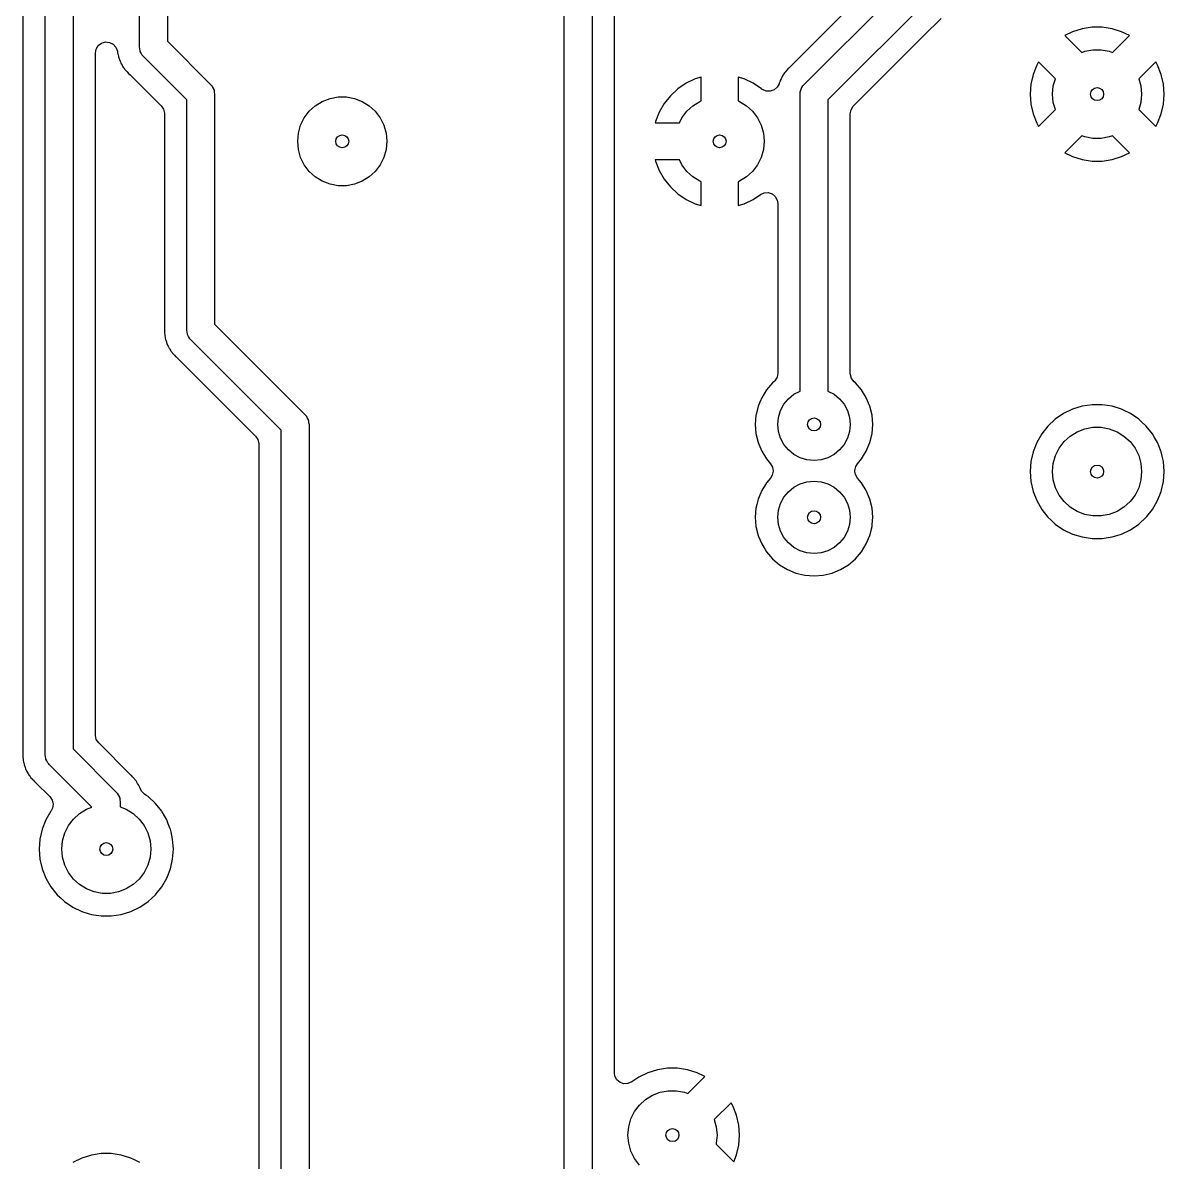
# Model space of a CAD drawing. Extents: x 0.79 to 9.84, y -6.5 to -0.79.
# Drawn here: x 2.649 to 3.858, y -4.419 to -3.212 of the extents above; entities that cross this region are included whole.
import ezdxf

# ---------------------------------------------------------------- set-up
doc = ezdxf.new("R2010")
doc.units = 0
doc.header["$MEASUREMENT"] = 0
doc.layers.add('BLACK', color=7, linetype='CONTINUOUS')

msp = doc.modelspace()

# ---------------------------------------------------------------- linework, layer by layer
at = {"layer": 'BLACK', "linetype": 'CONTINUOUS'}
for p, q in [((2.6726, -3.9874), (2.6726, -2.7874)), ((2.7022, -2.7935), (2.7022, -3.9813)), ((2.649, -2.9035), (2.649, -3.9868)), ((3.708, -3.0125), (3.4607, -3.2598)), ((3.477, -3.277), (3.727, -3.027)), ((2.7726, -3.2374), (2.7726, -3.0374)), ((2.8022, -3.0435), (2.8022, -3.2313)), ((3.7429, -3.0528), (3.5022, -3.2935)), ((3.2522, -3.1874), (3.2522, -4.7874)), ((3.2758, -3.3177), (3.2758, -3.188)), ((3.2226, -4.7813), (3.2226, -3.1935)), ((3.6039, -3.2253), (3.622, -3.2071)), ((3.7821, -3.2165), (3.7716, -3.2181)), ((3.7927, -3.2165), (3.7821, -3.2165)), ((3.8032, -3.2181), (3.7927, -3.2165)), ((3.5417, -3.2874), (3.6039, -3.2253)), ((3.7614, -3.2212), (3.7531, -3.2253)), ((3.7531, -3.2253), (3.7711, -3.2433)), ((3.7716, -3.2181), (3.7614, -3.2212)), ((3.7614, -3.2212), (3.7614, -3.2212)), ((3.7716, -3.2181), (3.7716, -3.2181)), ((3.8134, -3.2212), (3.8032, -3.2181)), ((3.8032, -3.2181), (3.8032, -3.2181)), ((3.8037, -3.2433), (3.8217, -3.2253)), ((3.8217, -3.2253), (3.8134, -3.2212)), ((3.8134, -3.2212), (3.8134, -3.2212)), ((2.7258, -3.2438), (2.7266, -3.2396)), ((2.7266, -3.2396), (2.7289, -3.2359)), ((2.7289, -3.2359), (2.7323, -3.2333)), ((2.7323, -3.2333), (2.7365, -3.2321)), ((2.7365, -3.2321), (2.7408, -3.2325)), ((2.7408, -3.2325), (2.7447, -3.2344)), ((2.7447, -3.2344), (2.7476, -3.2376)), ((2.7476, -3.2376), (2.7491, -3.2417)), ((2.773, -3.2395), (2.7726, -3.2374)), ((2.7733, -3.2416), (2.773, -3.2395)), ((2.7734, -3.2419), (2.7733, -3.2416)), ((2.8022, -3.2313), (2.8478, -3.277)), ((3.7745, -3.242), (3.783, -3.2404)), ((3.783, -3.2404), (3.7918, -3.2404)), ((3.7918, -3.2404), (3.8003, -3.242)), ((2.7258, -3.9666), (2.7258, -3.2438)), ((2.7491, -3.2417), (2.7492, -3.2418)), ((2.7492, -3.2418), (2.7493, -3.2423)), ((2.7493, -3.2423), (2.7494, -3.2432)), ((2.7494, -3.2432), (2.7496, -3.2452)), ((2.7496, -3.2452), (2.7496, -3.2452)), ((2.7496, -3.2452), (2.7498, -3.2459)), ((2.7498, -3.2459), (2.7502, -3.2473)), ((2.7502, -3.2473), (2.7503, -3.248)), ((2.7503, -3.248), (2.7503, -3.248)), ((2.7503, -3.248), (2.751, -3.2499)), ((2.751, -3.2499), (2.7513, -3.2507)), ((2.7513, -3.2507), (2.7519, -3.2526)), ((2.7519, -3.2526), (2.7519, -3.2526)), ((2.7519, -3.2526), (2.7523, -3.2533)), ((2.7523, -3.2533), (2.7529, -3.2546)), ((2.7734, -3.2422), (2.7734, -3.2419)), ((2.7745, -3.2441), (2.7734, -3.2422)), ((2.7754, -3.246), (2.7745, -3.2441)), ((2.7757, -3.2463), (2.7754, -3.246)), ((2.7758, -3.2465), (2.7757, -3.2463)), ((2.776, -3.2467), (2.7758, -3.2465)), ((2.777, -3.2478), (2.776, -3.2467)), ((2.8226, -3.2935), (2.777, -3.2478)), ((3.7253, -3.2532), (3.7234, -3.2566)), ((3.7432, -3.271), (3.7253, -3.2532)), ((3.7711, -3.2433), (3.7745, -3.242)), ((3.8003, -3.242), (3.8037, -3.2433)), ((3.8495, -3.2532), (3.8316, -3.271)), ((3.8514, -3.2566), (3.8495, -3.2532)), ((2.7529, -3.2546), (2.7531, -3.2551)), ((2.7531, -3.2551), (2.7532, -3.2553)), ((2.7532, -3.2553), (2.7541, -3.2567)), ((2.7541, -3.2567), (2.7543, -3.2569)), ((2.7543, -3.2569), (2.7547, -3.2577)), ((2.7547, -3.2577), (2.7557, -3.2595)), ((2.7557, -3.2595), (2.7557, -3.2595)), ((2.7557, -3.2595), (2.7562, -3.26)), ((2.7562, -3.26), (2.7571, -3.2612)), ((2.7571, -3.2612), (2.7575, -3.2618)), ((2.7575, -3.2618), (2.7589, -3.2632)), ((2.7589, -3.2632), (2.7595, -3.2639)), ((2.7595, -3.2639), (2.7608, -3.2654)), ((2.7608, -3.2654), (2.7614, -3.2658)), ((2.7614, -3.2658), (2.7625, -3.2668)), ((3.4564, -3.2646), (3.4552, -3.2662)), ((3.457, -3.2639), (3.4564, -3.2646)), ((3.4581, -3.2623), (3.457, -3.2639)), ((3.4605, -3.26), (3.4581, -3.2623)), ((3.4607, -3.2598), (3.4605, -3.26)), ((3.7234, -3.2566), (3.7195, -3.2665)), ((3.7234, -3.2566), (3.7234, -3.2566)), ((3.8553, -3.2665), (3.8514, -3.2566)), ((2.7625, -3.2668), (2.7955, -3.2999)), ((2.8478, -3.277), (2.8488, -3.2781)), ((3.3519, -3.2759), (3.3431, -3.2818)), ((3.3614, -3.2712), (3.3519, -3.2759)), ((3.3519, -3.2759), (3.3519, -3.2759)), ((3.3677, -3.2693), (3.3614, -3.2712)), ((3.3614, -3.2712), (3.3614, -3.2712)), ((3.3677, -3.2946), (3.3677, -3.2693)), ((3.4134, -3.2712), (3.4071, -3.2693)), ((3.4071, -3.2693), (3.4071, -3.2946)), ((3.4229, -3.2759), (3.4134, -3.2712)), ((3.4317, -3.2818), (3.4229, -3.2759)), ((3.4229, -3.2759), (3.4229, -3.2759)), ((3.4504, -3.2763), (3.4484, -3.2801)), ((3.4506, -3.2758), (3.4504, -3.2763)), ((3.4509, -3.2752), (3.4506, -3.2758)), ((3.4514, -3.2738), (3.4509, -3.2752)), ((3.4516, -3.2731), (3.4514, -3.2738)), ((3.4525, -3.2713), (3.4516, -3.2731)), ((3.4516, -3.2731), (3.4516, -3.2731)), ((3.4529, -3.2705), (3.4525, -3.2713)), ((3.4536, -3.2687), (3.4529, -3.2705)), ((3.4541, -3.2681), (3.4536, -3.2687)), ((3.4536, -3.2687), (3.4536, -3.2687)), ((3.4548, -3.2668), (3.4541, -3.2681)), ((3.4552, -3.2662), (3.4548, -3.2668)), ((3.4552, -3.2662), (3.4552, -3.2662)), ((3.4757, -3.2787), (3.477, -3.277)), ((3.7171, -3.2768), (3.7163, -3.2874)), ((3.7195, -3.2665), (3.7171, -3.2768)), ((3.741, -3.2787), (3.7432, -3.271)), ((3.8316, -3.271), (3.8338, -3.2787)), ((3.8577, -3.2768), (3.8553, -3.2665)), ((3.8585, -3.2874), (3.8577, -3.2768)), ((2.8488, -3.2781), (2.8491, -3.2783)), ((2.8491, -3.2783), (2.8491, -3.2785)), ((2.8491, -3.2785), (2.8494, -3.2788)), ((2.8494, -3.2788), (2.8504, -3.2807)), ((2.8504, -3.2807), (2.8514, -3.2826)), ((2.8514, -3.2826), (2.8514, -3.2829)), ((2.8514, -3.2829), (2.8516, -3.2832)), ((2.8516, -3.2832), (2.8518, -3.2853)), ((2.8518, -3.2853), (2.8522, -3.2874)), ((2.8522, -3.2874), (2.8522, -3.5313)), ((3.3353, -3.2891), (3.3287, -3.2974)), ((3.3431, -3.2818), (3.3353, -3.2891)), ((3.3353, -3.2891), (3.3353, -3.2891)), ((3.3431, -3.2818), (3.3431, -3.2818)), ((3.4319, -3.282), (3.4317, -3.2818)), ((3.4327, -3.2826), (3.4319, -3.282)), ((3.4367, -3.2843), (3.4327, -3.2826)), ((3.4411, -3.2844), (3.4367, -3.2843)), ((3.4451, -3.2829), (3.4411, -3.2844)), ((3.4484, -3.2801), (3.4451, -3.2829)), ((3.4726, -3.2874), (3.4728, -3.2859)), ((3.4726, -3.602), (3.4726, -3.2874)), ((3.4728, -3.285), (3.4735, -3.283)), ((3.4728, -3.2854), (3.4728, -3.285)), ((3.4728, -3.2856), (3.4728, -3.2854)), ((3.4728, -3.2859), (3.4728, -3.2856)), ((3.4735, -3.283), (3.4741, -3.2809)), ((3.4741, -3.2809), (3.4743, -3.2807)), ((3.4743, -3.2807), (3.4744, -3.2804)), ((3.4744, -3.2804), (3.4757, -3.2787)), ((3.5293, -3.2999), (3.5417, -3.2874)), ((3.7163, -3.2874), (3.7171, -3.298)), ((3.7402, -3.2874), (3.741, -3.2787)), ((3.741, -3.2961), (3.7402, -3.2874)), ((3.8338, -3.2787), (3.8346, -3.2874)), ((3.8346, -3.2874), (3.8338, -3.2961)), ((3.8577, -3.298), (3.8585, -3.2874)), ((2.7955, -3.2999), (2.798, -3.3034)), ((2.8226, -3.5374), (2.8226, -3.2935)), ((2.9525, -3.3056), (2.9589, -3.2997)), ((2.9589, -3.2997), (2.9663, -3.2951)), ((2.9663, -3.2951), (2.9745, -3.292)), ((2.9745, -3.292), (2.983, -3.2904)), ((2.983, -3.2904), (2.9918, -3.2904)), ((2.9918, -3.2904), (3.0003, -3.292)), ((3.0003, -3.292), (3.0085, -3.2951)), ((3.0085, -3.2951), (3.0159, -3.2997)), ((3.0159, -3.2997), (3.0223, -3.3056)), ((3.3287, -3.2974), (3.3234, -3.3066)), ((3.3287, -3.2974), (3.3287, -3.2974)), ((3.3525, -3.3056), (3.3589, -3.2997)), ((3.3589, -3.2997), (3.3663, -3.2951)), ((3.3663, -3.2951), (3.3677, -3.2946)), ((3.4071, -3.2946), (3.4085, -3.2951)), ((3.4085, -3.2951), (3.4159, -3.2997)), ((3.4159, -3.2997), (3.4223, -3.3056)), ((3.5022, -3.2935), (3.5022, -3.602)), ((3.5266, -3.3039), (3.5289, -3.3003)), ((3.5289, -3.3003), (3.5293, -3.2999)), ((3.7171, -3.298), (3.7195, -3.3083)), ((3.7432, -3.3038), (3.741, -3.2961)), ((3.8338, -3.2961), (3.8316, -3.3038)), ((3.8553, -3.3083), (3.8577, -3.298)), ((2.798, -3.3034), (2.799, -3.3076)), ((2.799, -3.3076), (2.799, -3.3082)), ((2.799, -3.3082), (2.799, -3.5368)), ((2.9433, -3.3203), (2.9472, -3.3125)), ((2.9472, -3.3125), (2.9525, -3.3056)), ((3.0223, -3.3056), (3.0276, -3.3125)), ((3.0276, -3.3125), (3.0315, -3.3203)), ((3.3234, -3.3066), (3.3195, -3.3165)), ((3.3234, -3.3066), (3.3234, -3.3066)), ((3.3447, -3.3177), (3.3472, -3.3125)), ((3.3472, -3.3125), (3.3525, -3.3056)), ((3.4223, -3.3056), (3.4276, -3.3125)), ((3.4276, -3.3125), (3.4315, -3.3203)), ((3.5258, -3.3082), (3.5266, -3.3039)), ((3.5258, -3.3495), (3.5258, -3.3082)), ((3.7195, -3.3083), (3.7234, -3.3182)), ((3.7253, -3.3216), (3.7432, -3.3038)), ((3.8316, -3.3038), (3.8495, -3.3216)), ((3.8514, -3.3182), (3.8553, -3.3083)), ((2.941, -3.3287), (2.9433, -3.3203)), ((3.0315, -3.3203), (3.0338, -3.3287)), ((3.2758, -3.3374), (3.2758, -3.3177)), ((3.3195, -3.3165), (3.3192, -3.3177)), ((3.3192, -3.3177), (3.3447, -3.3177)), ((3.3192, -3.3177), (3.3192, -3.3177)), ((3.3195, -3.3165), (3.3195, -3.3165)), ((3.4315, -3.3203), (3.4338, -3.3287)), ((3.7234, -3.3182), (3.7234, -3.3182)), ((3.7234, -3.3182), (3.7253, -3.3216)), ((3.8495, -3.3216), (3.8514, -3.3182)), ((2.9402, -3.3374), (2.941, -3.3287)), ((2.941, -3.3461), (2.9402, -3.3374)), ((3.0338, -3.3287), (3.0346, -3.3374)), ((3.0346, -3.3374), (3.0338, -3.3461)), ((3.2758, -3.3571), (3.2758, -3.3374)), ((3.4338, -3.3287), (3.4346, -3.3374)), ((3.4346, -3.3374), (3.4338, -3.3461)), ((3.7711, -3.3315), (3.7531, -3.3495)), ((3.7745, -3.3328), (3.7711, -3.3315)), ((3.783, -3.3344), (3.7745, -3.3328)), ((3.7918, -3.3344), (3.783, -3.3344)), ((3.8003, -3.3328), (3.7918, -3.3344)), ((3.8037, -3.3315), (3.8003, -3.3328)), ((3.8217, -3.3495), (3.8037, -3.3315)), ((2.9433, -3.3545), (2.941, -3.3461)), ((3.0338, -3.3461), (3.0315, -3.3545)), ((3.4338, -3.3461), (3.4315, -3.3545)), ((3.5258, -3.4374), (3.5258, -3.3495)), ((3.7531, -3.3495), (3.7614, -3.3536)), ((3.8134, -3.3536), (3.8217, -3.3495)), ((2.9472, -3.3623), (2.9433, -3.3545)), ((2.9525, -3.3692), (2.9472, -3.3623)), ((3.0276, -3.3623), (3.0223, -3.3692)), ((3.0315, -3.3545), (3.0276, -3.3623)), ((3.2758, -3.9374), (3.2758, -3.3571)), ((3.3447, -3.3571), (3.3192, -3.3571)), ((3.3192, -3.3571), (3.3195, -3.3583)), ((3.3195, -3.3583), (3.3195, -3.3583)), ((3.3195, -3.3583), (3.3234, -3.3682)), ((3.3472, -3.3623), (3.3447, -3.3571)), ((3.3525, -3.3692), (3.3472, -3.3623)), ((3.4276, -3.3623), (3.4223, -3.3692)), ((3.4315, -3.3545), (3.4276, -3.3623)), ((3.7614, -3.3536), (3.7716, -3.3567)), ((3.7716, -3.3567), (3.7716, -3.3567)), ((3.7716, -3.3567), (3.7821, -3.3583)), ((3.7821, -3.3583), (3.7821, -3.3583)), ((3.7821, -3.3583), (3.7927, -3.3583)), ((3.7927, -3.3583), (3.8032, -3.3567)), ((3.7927, -3.3583), (3.7927, -3.3583)), ((3.8032, -3.3567), (3.8134, -3.3536)), ((3.8032, -3.3567), (3.8032, -3.3567)), ((3.8134, -3.3536), (3.8134, -3.3536)), ((2.9589, -3.3751), (2.9525, -3.3692)), ((3.0223, -3.3692), (3.0159, -3.3751)), ((3.3234, -3.3682), (3.3234, -3.3682)), ((3.3234, -3.3682), (3.3287, -3.3774)), ((3.3589, -3.3751), (3.3525, -3.3692)), ((3.4223, -3.3692), (3.4159, -3.3751)), ((2.9663, -3.3797), (2.9589, -3.3751)), ((2.9745, -3.3828), (2.9663, -3.3797)), ((2.983, -3.3844), (2.9745, -3.3828)), ((2.9918, -3.3844), (2.983, -3.3844)), ((3.0003, -3.3828), (2.9918, -3.3844)), ((3.0085, -3.3797), (3.0003, -3.3828)), ((3.0159, -3.3751), (3.0085, -3.3797)), ((3.3287, -3.3774), (3.3287, -3.3774)), ((3.3287, -3.3774), (3.3353, -3.3857)), ((3.3353, -3.3857), (3.3353, -3.3857)), ((3.3353, -3.3857), (3.3431, -3.393)), ((3.3663, -3.3797), (3.3589, -3.3751)), ((3.3677, -3.3802), (3.3663, -3.3797)), ((3.3677, -3.4055), (3.3677, -3.3802)), ((3.4085, -3.3797), (3.4071, -3.3802)), ((3.4071, -3.3802), (3.4071, -3.4055)), ((3.4159, -3.3751), (3.4085, -3.3797)), ((3.3431, -3.393), (3.3431, -3.393)), ((3.3431, -3.393), (3.3519, -3.3989)), ((3.4229, -3.3989), (3.4306, -3.3937)), ((3.4306, -3.3937), (3.4346, -3.392)), ((3.4346, -3.392), (3.4389, -3.3918)), ((3.4389, -3.3918), (3.443, -3.3932)), ((3.443, -3.3932), (3.4463, -3.3959)), ((3.4463, -3.3959), (3.4484, -3.3997)), ((3.3519, -3.3989), (3.3519, -3.3989)), ((3.3519, -3.3989), (3.3614, -3.4036)), ((3.3614, -3.4036), (3.3677, -3.4055)), ((3.3677, -3.4055), (3.3677, -3.4055)), ((3.4071, -3.4055), (3.4134, -3.4036)), ((3.4134, -3.4036), (3.4229, -3.3989)), ((3.4484, -3.3997), (3.449, -3.4034)), ((3.449, -3.4034), (3.449, -3.5832)), ((3.5258, -3.5832), (3.5258, -3.4374)), ((2.8522, -3.5313), (2.9478, -3.627)), ((2.799, -3.5371), (2.7989, -3.5403)), ((2.7989, -3.5403), (2.7993, -3.5423)), ((2.799, -3.5368), (2.799, -3.5371)), ((2.7993, -3.5423), (2.7994, -3.5432)), ((2.7994, -3.5432), (2.7996, -3.5452)), ((2.823, -3.5395), (2.8226, -3.5374)), ((2.8233, -3.5416), (2.823, -3.5395)), ((2.8234, -3.5419), (2.8233, -3.5416)), ((2.8234, -3.5422), (2.8234, -3.5419)), ((2.8245, -3.5441), (2.8234, -3.5422)), ((2.7996, -3.5452), (2.7996, -3.5452)), ((2.7996, -3.5452), (2.7998, -3.5459)), ((2.7998, -3.5459), (2.8002, -3.5473)), ((2.8002, -3.5473), (2.8003, -3.548)), ((2.8003, -3.548), (2.8003, -3.548)), ((2.8003, -3.548), (2.801, -3.5499)), ((2.801, -3.5499), (2.8013, -3.5507)), ((2.8013, -3.5507), (2.8019, -3.5526)), ((2.8019, -3.5526), (2.8019, -3.5526)), ((2.8019, -3.5526), (2.8023, -3.5533)), ((2.8023, -3.5533), (2.8029, -3.5546)), ((2.8029, -3.5546), (2.8032, -3.5552)), ((2.8032, -3.5552), (2.8032, -3.5553)), ((2.8032, -3.5553), (2.8041, -3.5567)), ((2.8254, -3.546), (2.8245, -3.5441)), ((2.8257, -3.5463), (2.8254, -3.546)), ((2.8258, -3.5465), (2.8257, -3.5463)), ((2.826, -3.5467), (2.8258, -3.5465)), ((2.827, -3.5478), (2.826, -3.5467)), ((2.9226, -3.6435), (2.827, -3.5478)), ((2.8041, -3.5567), (2.8043, -3.5569)), ((2.8043, -3.5569), (2.8047, -3.5577)), ((2.8047, -3.5577), (2.8057, -3.5595)), ((2.8057, -3.5595), (2.8057, -3.5595)), ((2.8057, -3.5595), (2.8062, -3.56)), ((2.8062, -3.56), (2.8071, -3.5612)), ((2.8071, -3.5612), (2.8075, -3.5618)), ((2.8075, -3.5618), (2.8089, -3.5632)), ((2.8089, -3.5632), (2.8095, -3.5639)), ((2.8095, -3.5639), (2.8108, -3.5654)), ((2.8108, -3.5654), (2.8114, -3.5658)), ((2.8114, -3.5658), (2.8125, -3.5668)), ((2.8125, -3.5668), (2.8955, -3.6499)), ((3.4449, -3.5922), (3.4434, -3.5934)), ((3.4459, -3.5911), (3.4449, -3.5922)), ((3.4482, -3.5875), (3.4459, -3.5911)), ((3.449, -3.5832), (3.4482, -3.5875)), ((3.5259, -3.5847), (3.5258, -3.5832)), ((3.5272, -3.5888), (3.5259, -3.5847)), ((3.5299, -3.5922), (3.5272, -3.5888)), ((3.5314, -3.5934), (3.5299, -3.5922)), ((3.4371, -3.6008), (3.432, -3.6092)), ((3.4434, -3.5934), (3.4371, -3.6008)), ((3.4661, -3.6055), (3.4726, -3.602)), ((3.5022, -3.602), (3.5087, -3.6055)), ((3.5377, -3.6008), (3.5314, -3.5934)), ((3.5409, -3.6061), (3.5377, -3.6008)), ((3.4311, -3.6113), (3.4282, -3.6182)), ((3.432, -3.6092), (3.4311, -3.6113)), ((3.432, -3.6092), (3.432, -3.6092)), ((3.432, -3.6092), (3.432, -3.6092)), ((3.4519, -3.6227), (3.4555, -3.6161)), ((3.4555, -3.6161), (3.4603, -3.6103)), ((3.4603, -3.6103), (3.4661, -3.6055)), ((3.5087, -3.6055), (3.5145, -3.6103)), ((3.5145, -3.6103), (3.5193, -3.6161)), ((3.5193, -3.6161), (3.5229, -3.6227)), ((3.5427, -3.609), (3.5409, -3.6061)), ((3.5428, -3.6092), (3.5427, -3.609)), ((3.5466, -3.6182), (3.5428, -3.6092)), ((3.7821, -3.6165), (3.7716, -3.6181)), ((3.7927, -3.6165), (3.7821, -3.6165)), ((3.7821, -3.6165), (3.7821, -3.6165)), ((3.8032, -3.6181), (3.7927, -3.6165)), ((3.7927, -3.6165), (3.7927, -3.6165)), ((2.9478, -3.627), (2.9488, -3.6281)), ((2.9488, -3.6281), (2.9491, -3.6283)), ((2.9491, -3.6283), (2.9491, -3.6285)), ((2.9491, -3.6285), (2.9494, -3.6288)), ((3.4259, -3.6277), (3.4252, -3.6374)), ((3.4262, -3.6268), (3.4259, -3.6277)), ((3.4259, -3.6277), (3.4259, -3.6277)), ((3.4282, -3.6182), (3.4262, -3.6268)), ((3.4282, -3.6182), (3.4282, -3.6182)), ((3.4282, -3.6182), (3.4282, -3.6182)), ((3.4498, -3.6299), (3.4519, -3.6227)), ((3.5229, -3.6227), (3.525, -3.6299)), ((3.5489, -3.6277), (3.5466, -3.6182)), ((3.5496, -3.6374), (3.5489, -3.6277)), ((3.5489, -3.6277), (3.5489, -3.6277)), ((3.5489, -3.6277), (3.5489, -3.6277)), ((3.7519, -3.6258), (3.7431, -3.6318)), ((3.7614, -3.6212), (3.7519, -3.6258)), ((3.7519, -3.6258), (3.7519, -3.6258)), ((3.7716, -3.6181), (3.7614, -3.6212)), ((3.7614, -3.6212), (3.7614, -3.6212)), ((3.7716, -3.6181), (3.7716, -3.6181)), ((3.8134, -3.6212), (3.8032, -3.6181)), ((3.8032, -3.6181), (3.8032, -3.6181)), ((3.8153, -3.6222), (3.8134, -3.6212)), ((3.8134, -3.6212), (3.8134, -3.6212)), ((3.8134, -3.6212), (3.8134, -3.6212)), ((3.8134, -3.6212), (3.8134, -3.6212)), ((3.8229, -3.6258), (3.8153, -3.6222)), ((3.8317, -3.6318), (3.8229, -3.6258)), ((2.9494, -3.6288), (2.9504, -3.6307)), ((2.9504, -3.6307), (2.9514, -3.6326)), ((2.9514, -3.6326), (2.9514, -3.6329)), ((2.9514, -3.6329), (2.9516, -3.6332)), ((2.9516, -3.6332), (2.9518, -3.6353)), ((2.9518, -3.6353), (2.9522, -3.6374)), ((2.9522, -3.6374), (2.9522, -4.7031)), ((3.4252, -3.6374), (3.4252, -3.6374)), ((3.4252, -3.6374), (3.4259, -3.6471)), ((3.449, -3.6374), (3.4498, -3.6299)), ((3.4498, -3.6449), (3.449, -3.6374)), ((3.525, -3.6299), (3.5258, -3.6374)), ((3.5258, -3.6374), (3.525, -3.6449)), ((3.5489, -3.6471), (3.5496, -3.6374)), ((3.5496, -3.6374), (3.5496, -3.6374)), ((3.7353, -3.6391), (3.7287, -3.6474)), ((3.7431, -3.6318), (3.7353, -3.6391)), ((3.7431, -3.6318), (3.7431, -3.6318)), ((3.7745, -3.642), (3.783, -3.6404)), ((3.783, -3.6404), (3.7918, -3.6404)), ((3.7918, -3.6404), (3.8003, -3.642)), ((3.8346, -3.6345), (3.8317, -3.6318)), ((3.8317, -3.6318), (3.8317, -3.6318)), ((3.8395, -3.6391), (3.8346, -3.6345)), ((3.8461, -3.6474), (3.8395, -3.6391)), ((2.8955, -3.6499), (2.898, -3.6534)), ((2.9226, -4.7031), (2.9226, -3.6435)), ((3.4259, -3.6471), (3.4259, -3.6471)), ((3.4259, -3.6471), (3.4259, -3.6471)), ((3.4259, -3.6471), (3.4259, -3.6471)), ((3.4259, -3.6471), (3.4282, -3.6566)), ((3.4519, -3.6521), (3.4498, -3.6449)), ((3.4555, -3.6587), (3.4519, -3.6521)), ((3.5229, -3.6521), (3.5193, -3.6587)), ((3.525, -3.6449), (3.5229, -3.6521)), ((3.5466, -3.6566), (3.5489, -3.6471)), ((3.5489, -3.6471), (3.5489, -3.6471)), ((3.7287, -3.6474), (3.7234, -3.6566)), ((3.7525, -3.6556), (3.7589, -3.6497)), ((3.7589, -3.6497), (3.7663, -3.6451)), ((3.7663, -3.6451), (3.7745, -3.642)), ((3.8003, -3.642), (3.8085, -3.6451)), ((3.8085, -3.6451), (3.8159, -3.6497)), ((3.8159, -3.6497), (3.8223, -3.6556)), ((3.8483, -3.6511), (3.8461, -3.6474)), ((3.8461, -3.6474), (3.8461, -3.6474)), ((3.8461, -3.6474), (3.8461, -3.6474)), ((3.8514, -3.6566), (3.8483, -3.6511)), ((2.898, -3.6534), (2.899, -3.6576)), ((2.899, -3.6576), (2.899, -3.6582)), ((2.899, -3.6582), (2.899, -4.6842)), ((3.4282, -3.6566), (3.4282, -3.6566)), ((3.4282, -3.6566), (3.4289, -3.6584)), ((3.4289, -3.6584), (3.432, -3.6656)), ((3.4603, -3.6645), (3.4555, -3.6587)), ((3.4661, -3.6693), (3.4603, -3.6645)), ((3.5145, -3.6645), (3.5087, -3.6693)), ((3.5193, -3.6587), (3.5145, -3.6645)), ((3.5428, -3.6656), (3.5466, -3.6566)), ((3.7234, -3.6566), (3.7195, -3.6664)), ((3.7234, -3.6566), (3.7234, -3.6566)), ((3.7433, -3.6703), (3.7472, -3.6625)), ((3.7472, -3.6625), (3.7525, -3.6556)), ((3.8223, -3.6556), (3.8276, -3.6625)), ((3.8276, -3.6625), (3.8315, -3.6703)), ((3.8531, -3.6608), (3.8514, -3.6566)), ((3.8514, -3.6566), (3.8514, -3.6566)), ((3.855, -3.6656), (3.8531, -3.6608)), ((3.432, -3.6656), (3.432, -3.6656)), ((3.432, -3.6656), (3.432, -3.6656)), ((3.432, -3.6656), (3.4371, -3.674)), ((3.4371, -3.674), (3.4371, -3.674)), ((3.4371, -3.674), (3.4413, -3.679)), ((3.4727, -3.6729), (3.4661, -3.6693)), ((3.4799, -3.675), (3.4727, -3.6729)), ((3.4874, -3.6758), (3.4799, -3.675)), ((3.4949, -3.675), (3.4874, -3.6758)), ((3.5021, -3.6729), (3.4949, -3.675)), ((3.5087, -3.6693), (3.5021, -3.6729)), ((3.5335, -3.679), (3.5377, -3.674)), ((3.5377, -3.674), (3.5428, -3.6656)), ((3.5377, -3.674), (3.5377, -3.674)), ((3.5377, -3.674), (3.5377, -3.674)), ((3.7171, -3.6768), (3.7163, -3.6874)), ((3.7195, -3.6664), (3.7171, -3.6768)), ((3.741, -3.6787), (3.7433, -3.6703)), ((3.8315, -3.6703), (3.8338, -3.6787)), ((3.8553, -3.6664), (3.855, -3.6656)), ((3.8564, -3.6712), (3.8553, -3.6664)), ((3.8577, -3.6768), (3.8564, -3.6712)), ((3.8585, -3.6874), (3.8577, -3.6768)), ((3.4413, -3.679), (3.4435, -3.6827)), ((3.4441, -3.687), (3.4432, -3.6912)), ((3.4435, -3.6827), (3.4441, -3.687)), ((3.5307, -3.6862), (3.5316, -3.682)), ((3.5308, -3.6874), (3.5307, -3.6862)), ((3.5313, -3.6905), (3.5308, -3.6874)), ((3.5316, -3.682), (3.5335, -3.679)), ((3.7163, -3.6874), (3.7171, -3.698)), ((3.7402, -3.6874), (3.741, -3.6787)), ((3.741, -3.6961), (3.7402, -3.6874)), ((3.8338, -3.6787), (3.8346, -3.6874)), ((3.8346, -3.6874), (3.8338, -3.6961)), ((3.8577, -3.698), (3.8585, -3.6874)), ((3.4371, -3.6993), (3.432, -3.7076)), ((3.4413, -3.6943), (3.4371, -3.6993)), ((3.4371, -3.6993), (3.4371, -3.6993)), ((3.4432, -3.6912), (3.4413, -3.6943)), ((3.4661, -3.7039), (3.4727, -3.7004)), ((3.4727, -3.7004), (3.4799, -3.6982)), ((3.4799, -3.6982), (3.4874, -3.6974)), ((3.4874, -3.6974), (3.4949, -3.6982)), ((3.4949, -3.6982), (3.5021, -3.7004)), ((3.5021, -3.7004), (3.5087, -3.7039)), ((3.5335, -3.6943), (3.5313, -3.6905)), ((3.5377, -3.6993), (3.5335, -3.6943)), ((3.5398, -3.7027), (3.5377, -3.6993)), ((3.5377, -3.6993), (3.5377, -3.6993)), ((3.5377, -3.6993), (3.5377, -3.6993)), ((3.7171, -3.698), (3.7195, -3.7084)), ((3.7433, -3.7045), (3.741, -3.6961)), ((3.8338, -3.6961), (3.8315, -3.7045)), ((3.8553, -3.7084), (3.8577, -3.698)), ((3.431, -3.7099), (3.4282, -3.7166)), ((3.432, -3.7076), (3.431, -3.7099)), ((3.432, -3.7076), (3.432, -3.7076)), ((3.432, -3.7076), (3.432, -3.7076)), ((3.4555, -3.7145), (3.4603, -3.7087)), ((3.4603, -3.7087), (3.4661, -3.7039)), ((3.5087, -3.7039), (3.5145, -3.7087)), ((3.5145, -3.7087), (3.5193, -3.7145)), ((3.5424, -3.7068), (3.5398, -3.7027)), ((3.5428, -3.7076), (3.5424, -3.7068)), ((3.5466, -3.7166), (3.5428, -3.7076)), ((3.7195, -3.7084), (3.7234, -3.7182)), ((3.7472, -3.7123), (3.7433, -3.7045)), ((3.7525, -3.7192), (3.7472, -3.7123)), ((3.8276, -3.7123), (3.8223, -3.7192)), ((3.8315, -3.7045), (3.8276, -3.7123)), ((3.8514, -3.7182), (3.8553, -3.7084)), ((3.4269, -3.7221), (3.4259, -3.7261)), ((3.4282, -3.7166), (3.4269, -3.7221)), ((3.4282, -3.7166), (3.4282, -3.7166)), ((3.4282, -3.7166), (3.4282, -3.7166)), ((3.4498, -3.7283), (3.4519, -3.7211)), ((3.4519, -3.7211), (3.4555, -3.7145)), ((3.5193, -3.7145), (3.5229, -3.7211)), ((3.5229, -3.7211), (3.525, -3.7283)), ((3.5489, -3.7261), (3.5466, -3.7166)), ((3.7234, -3.7182), (3.7234, -3.7182)), ((3.7234, -3.7182), (3.7287, -3.7274)), ((3.7589, -3.7251), (3.7525, -3.7192)), ((3.7663, -3.7297), (3.7589, -3.7251)), ((3.8159, -3.7251), (3.8085, -3.7297)), ((3.8223, -3.7192), (3.8159, -3.7251)), ((3.8461, -3.7274), (3.8514, -3.7182)), ((3.4259, -3.7261), (3.4252, -3.7358)), ((3.4252, -3.7358), (3.4252, -3.7358)), ((3.4252, -3.7358), (3.4259, -3.7456)), ((3.4259, -3.7261), (3.4259, -3.7261)), ((3.449, -3.7358), (3.4498, -3.7283)), ((3.4498, -3.7433), (3.449, -3.7358)), ((3.525, -3.7283), (3.5258, -3.7358)), ((3.5258, -3.7358), (3.525, -3.7433)), ((3.5496, -3.7358), (3.5489, -3.7261)), ((3.5489, -3.7261), (3.5489, -3.7261)), ((3.5489, -3.7261), (3.5489, -3.7261)), ((3.549, -3.7435), (3.5496, -3.7358)), ((3.5496, -3.7358), (3.5496, -3.7358)), ((3.7287, -3.7274), (3.7353, -3.7358)), ((3.7353, -3.7358), (3.7382, -3.7384)), ((3.7745, -3.7328), (3.7663, -3.7297)), ((3.783, -3.7344), (3.7745, -3.7328)), ((3.7918, -3.7344), (3.783, -3.7344)), ((3.8003, -3.7328), (3.7918, -3.7344)), ((3.8085, -3.7297), (3.8003, -3.7328)), ((3.8317, -3.743), (3.8395, -3.7358)), ((3.8395, -3.7358), (3.8401, -3.735)), ((3.8401, -3.735), (3.8461, -3.7274)), ((3.8461, -3.7274), (3.8461, -3.7274)), ((3.8461, -3.7274), (3.8461, -3.7274)), ((3.4259, -3.7456), (3.4259, -3.7456)), ((3.4259, -3.7456), (3.4259, -3.7456)), ((3.4259, -3.7456), (3.4259, -3.7456)), ((3.4259, -3.7456), (3.4282, -3.7551)), ((3.4519, -3.7505), (3.4498, -3.7433)), ((3.525, -3.7433), (3.5229, -3.7505)), ((3.5466, -3.7551), (3.5489, -3.7456)), ((3.5489, -3.7456), (3.549, -3.7435)), ((3.7382, -3.7384), (3.7431, -3.743)), ((3.7431, -3.743), (3.7431, -3.743)), ((3.7431, -3.743), (3.7519, -3.749)), ((3.7519, -3.749), (3.7519, -3.749)), ((3.7519, -3.749), (3.7519, -3.749)), ((3.7519, -3.749), (3.7614, -3.7536)), ((3.8134, -3.7536), (3.8229, -3.749)), ((3.8229, -3.749), (3.8317, -3.743)), ((3.4282, -3.7551), (3.4282, -3.7551)), ((3.4282, -3.7551), (3.4287, -3.7561)), ((3.4287, -3.7561), (3.432, -3.7641)), ((3.4555, -3.7572), (3.4519, -3.7505)), ((3.4603, -3.763), (3.4555, -3.7572)), ((3.5193, -3.7572), (3.5145, -3.763)), ((3.5229, -3.7505), (3.5193, -3.7572)), ((3.5428, -3.7641), (3.5466, -3.7551)), ((3.7614, -3.7536), (3.7614, -3.7536)), ((3.7614, -3.7536), (3.7614, -3.7536)), ((3.7614, -3.7536), (3.7716, -3.7567)), ((3.7716, -3.7567), (3.7716, -3.7567)), ((3.7716, -3.7567), (3.7716, -3.7567)), ((3.7716, -3.7567), (3.7716, -3.7567)), ((3.7716, -3.7567), (3.7758, -3.7573)), ((3.7758, -3.7573), (3.7821, -3.7583)), ((3.7821, -3.7583), (3.7821, -3.7583)), ((3.7821, -3.7583), (3.7821, -3.7583)), ((3.7821, -3.7583), (3.7927, -3.7583)), ((3.7927, -3.7583), (3.8032, -3.7567)), ((3.7927, -3.7583), (3.7927, -3.7583)), ((3.8032, -3.7567), (3.8134, -3.7536)), ((3.432, -3.7641), (3.432, -3.7641)), ((3.432, -3.7641), (3.432, -3.7641)), ((3.432, -3.7641), (3.4355, -3.7699)), ((3.4355, -3.7699), (3.4371, -3.7724)), ((3.4371, -3.7724), (3.4434, -3.7798)), ((3.4661, -3.7677), (3.4603, -3.763)), ((3.4727, -3.7713), (3.4661, -3.7677)), ((3.4799, -3.7735), (3.4727, -3.7713)), ((3.4874, -3.7742), (3.4799, -3.7735)), ((3.4949, -3.7735), (3.4874, -3.7742)), ((3.5021, -3.7713), (3.4949, -3.7735)), ((3.5087, -3.7677), (3.5021, -3.7713)), ((3.5145, -3.763), (3.5087, -3.7677)), ((3.5314, -3.7798), (3.5377, -3.7724)), ((3.5377, -3.7724), (3.5428, -3.7641)), ((3.4434, -3.7798), (3.4508, -3.7862)), ((3.524, -3.7862), (3.5314, -3.7798)), ((3.4508, -3.7862), (3.4592, -3.7913)), ((3.4592, -3.7913), (3.4682, -3.795)), ((3.4682, -3.795), (3.4777, -3.7973)), ((3.4777, -3.7973), (3.4777, -3.7973)), ((3.4777, -3.7973), (3.4777, -3.7973)), ((3.4777, -3.7973), (3.4874, -3.798)), ((3.4874, -3.798), (3.4971, -3.7973)), ((3.4874, -3.798), (3.4874, -3.798)), ((3.4874, -3.798), (3.4874, -3.798)), ((3.4971, -3.7973), (3.5066, -3.795)), ((3.4971, -3.7973), (3.4971, -3.7973)), ((3.4971, -3.7973), (3.4971, -3.7973)), ((3.5066, -3.795), (3.5156, -3.7913)), ((3.5156, -3.7913), (3.524, -3.7862)), ((3.2758, -4.3245), (3.2758, -3.9374)), ((2.7258, -3.9672), (2.7258, -3.9666)), ((2.7268, -3.9714), (2.7258, -3.9672)), ((2.7293, -3.9749), (2.7268, -3.9714)), ((2.7623, -4.008), (2.7293, -3.9749)), ((2.649, -3.9871), (2.6489, -3.9903)), ((2.6489, -3.9903), (2.6493, -3.9923)), ((2.649, -3.9868), (2.649, -3.9871)), ((2.673, -3.9895), (2.6726, -3.9874)), ((2.6733, -3.9916), (2.673, -3.9895)), ((2.7022, -3.9813), (2.7478, -4.027)), ((2.6493, -3.9923), (2.6494, -3.9932)), ((2.6494, -3.9932), (2.6496, -3.9952)), ((2.6496, -3.9952), (2.6496, -3.9952)), ((2.6496, -3.9952), (2.6498, -3.9959)), ((2.6498, -3.9959), (2.6502, -3.9973)), ((2.6502, -3.9973), (2.6503, -3.998)), ((2.6503, -3.998), (2.6503, -3.998)), ((2.6503, -3.998), (2.6507, -3.999)), ((2.6507, -3.999), (2.651, -3.9999)), ((2.651, -3.9999), (2.6513, -4.0007)), ((2.6513, -4.0007), (2.6519, -4.0026)), ((2.6519, -4.0026), (2.6523, -4.0033)), ((2.6523, -4.0033), (2.6529, -4.0046)), ((2.6734, -3.9919), (2.6733, -3.9916)), ((2.6734, -3.9922), (2.6734, -3.9919)), ((2.6745, -3.9941), (2.6734, -3.9922)), ((2.6754, -3.996), (2.6745, -3.9941)), ((2.6757, -3.9963), (2.6754, -3.996)), ((2.6758, -3.9965), (2.6757, -3.9963)), ((2.676, -3.9967), (2.6758, -3.9965)), ((2.677, -3.9978), (2.676, -3.9967)), ((2.722, -4.0429), (2.677, -3.9978)), ((2.6529, -4.0046), (2.6532, -4.0053)), ((2.6532, -4.0053), (2.6532, -4.0053)), ((2.6532, -4.0053), (2.6543, -4.0069)), ((2.6543, -4.0069), (2.6547, -4.0077)), ((2.6547, -4.0077), (2.6557, -4.0095)), ((2.6557, -4.0095), (2.6557, -4.0095)), ((2.6557, -4.0095), (2.6562, -4.01)), ((2.6562, -4.01), (2.6571, -4.0112)), ((2.6571, -4.0112), (2.6573, -4.0116)), ((2.6573, -4.0116), (2.6575, -4.0118)), ((2.6575, -4.0118), (2.6587, -4.013)), ((2.6587, -4.013), (2.6589, -4.0132)), ((2.6589, -4.0132), (2.6595, -4.0139)), ((2.6595, -4.0139), (2.6598, -4.0142)), ((2.6598, -4.0142), (2.6608, -4.0154)), ((2.6608, -4.0154), (2.6614, -4.0158)), ((2.7634, -4.009), (2.7623, -4.008)), ((2.764, -4.0094), (2.7634, -4.009)), ((2.7653, -4.0109), (2.764, -4.0094)), ((2.764, -4.0094), (2.764, -4.0094)), ((2.7659, -4.0116), (2.7653, -4.0109)), ((2.7673, -4.013), (2.7659, -4.0116)), ((2.7677, -4.0136), (2.7673, -4.013)), ((2.7673, -4.013), (2.7673, -4.013)), ((2.7686, -4.0148), (2.7677, -4.0136)), ((2.7691, -4.0153), (2.7686, -4.0148)), ((2.7701, -4.0171), (2.7691, -4.0153)), ((2.6614, -4.0158), (2.6625, -4.0168)), ((2.6625, -4.0168), (2.6776, -4.0319)), ((2.7478, -4.027), (2.7488, -4.0281)), ((2.7705, -4.0179), (2.7701, -4.0171)), ((2.7716, -4.0195), (2.7705, -4.0179)), ((2.7719, -4.0202), (2.7716, -4.0195)), ((2.7725, -4.0215), (2.7719, -4.0202)), ((2.7729, -4.0222), (2.7725, -4.0215)), ((2.7731, -4.0229), (2.7729, -4.0222)), ((2.7746, -4.026), (2.7731, -4.0229)), ((2.7777, -4.0291), (2.7746, -4.026)), ((2.6776, -4.0319), (2.6801, -4.0355)), ((2.6801, -4.0355), (2.681, -4.0397)), ((2.681, -4.0397), (2.6804, -4.044)), ((2.7488, -4.0281), (2.7491, -4.0283)), ((2.7491, -4.0283), (2.7491, -4.0285)), ((2.7491, -4.0285), (2.7494, -4.0288)), ((2.7494, -4.0288), (2.7504, -4.0307)), ((2.7504, -4.0307), (2.7514, -4.0326)), ((2.7514, -4.0326), (2.7514, -4.0329)), ((2.7514, -4.0329), (2.7516, -4.0332)), ((2.7516, -4.0332), (2.7518, -4.0353)), ((2.7518, -4.0353), (2.7522, -4.0374)), ((2.7522, -4.0374), (2.7522, -4.0427)), ((2.7793, -4.0302), (2.7777, -4.0291)), ((2.7817, -4.0318), (2.7793, -4.0302)), ((2.7895, -4.0391), (2.7817, -4.0318)), ((2.7961, -4.0474), (2.7895, -4.0391)), ((2.6787, -4.0474), (2.6734, -4.0566)), ((2.6789, -4.047), (2.6787, -4.0474)), ((2.6804, -4.044), (2.6788, -4.0469)), ((2.6788, -4.0469), (2.6789, -4.047)), ((2.7025, -4.0556), (2.7089, -4.0497)), ((2.7089, -4.0497), (2.7163, -4.0451)), ((2.7163, -4.0451), (2.722, -4.0429)), ((2.7522, -4.0427), (2.7585, -4.0451)), ((2.7585, -4.0451), (2.7659, -4.0497)), ((2.7659, -4.0497), (2.7723, -4.0556)), ((2.7965, -4.048), (2.7961, -4.0474)), ((2.7961, -4.0474), (2.7961, -4.0474)), ((2.7961, -4.0474), (2.7961, -4.0474)), ((2.8014, -4.0566), (2.7965, -4.048)), ((2.6734, -4.0566), (2.6695, -4.0664)), ((2.6734, -4.0566), (2.6734, -4.0566)), ((2.6933, -4.0703), (2.6972, -4.0625)), ((2.6972, -4.0625), (2.7025, -4.0556)), ((2.7723, -4.0556), (2.7776, -4.0625)), ((2.7776, -4.0625), (2.7815, -4.0703)), ((2.8031, -4.0607), (2.8014, -4.0566)), ((2.8014, -4.0566), (2.8014, -4.0566)), ((2.8052, -4.0661), (2.8031, -4.0607)), ((2.6695, -4.0664), (2.6671, -4.0768)), ((2.691, -4.0787), (2.6933, -4.0703)), ((2.7815, -4.0703), (2.7838, -4.0787)), ((2.8053, -4.0664), (2.8052, -4.0661)), ((2.806, -4.0693), (2.8053, -4.0664)), ((2.8077, -4.0768), (2.806, -4.0693)), ((2.6671, -4.0768), (2.6663, -4.0874)), ((2.6663, -4.0874), (2.6671, -4.098)), ((2.6902, -4.0874), (2.691, -4.0787)), ((2.691, -4.0961), (2.6902, -4.0874)), ((2.7838, -4.0787), (2.7846, -4.0874)), ((2.7846, -4.0874), (2.7838, -4.0961)), ((2.8085, -4.0874), (2.8077, -4.0768)), ((2.8077, -4.098), (2.8085, -4.0874)), ((2.6671, -4.098), (2.6695, -4.1084)), ((2.6933, -4.1045), (2.691, -4.0961)), ((2.7838, -4.0961), (2.7815, -4.1045)), ((2.8053, -4.1084), (2.8077, -4.098)), ((2.6695, -4.1084), (2.6734, -4.1182)), ((2.6972, -4.1123), (2.6933, -4.1045)), ((2.7025, -4.1192), (2.6972, -4.1123)), ((2.7776, -4.1123), (2.7723, -4.1192)), ((2.7815, -4.1045), (2.7776, -4.1123)), ((2.8014, -4.1182), (2.8053, -4.1084)), ((2.6734, -4.1182), (2.6734, -4.1182)), ((2.6734, -4.1182), (2.6787, -4.1274)), ((2.7089, -4.1251), (2.7025, -4.1192)), ((2.7723, -4.1192), (2.7659, -4.1251)), ((2.7961, -4.1274), (2.8014, -4.1182)), ((2.6787, -4.1274), (2.6853, -4.1358)), ((2.6853, -4.1358), (2.6882, -4.1384)), ((2.7163, -4.1297), (2.7089, -4.1251)), ((2.7245, -4.1328), (2.7163, -4.1297)), ((2.733, -4.1344), (2.7245, -4.1328)), ((2.7418, -4.1344), (2.733, -4.1344)), ((2.7503, -4.1328), (2.7418, -4.1344)), ((2.7585, -4.1297), (2.7503, -4.1328)), ((2.7659, -4.1251), (2.7585, -4.1297)), ((2.7817, -4.143), (2.7895, -4.1358)), ((2.7895, -4.1358), (2.7902, -4.1349)), ((2.7902, -4.1349), (2.7961, -4.1274)), ((2.7961, -4.1274), (2.7961, -4.1274)), ((2.7961, -4.1274), (2.7961, -4.1274)), ((2.6882, -4.1384), (2.6931, -4.143)), ((2.6931, -4.143), (2.6931, -4.143)), ((2.6931, -4.143), (2.7019, -4.149)), ((2.7729, -4.149), (2.7817, -4.143)), ((2.7019, -4.149), (2.7019, -4.149)), ((2.7019, -4.149), (2.7019, -4.149)), ((2.7019, -4.149), (2.7114, -4.1536)), ((2.7114, -4.1536), (2.7114, -4.1536)), ((2.7114, -4.1536), (2.7114, -4.1536)), ((2.7114, -4.1536), (2.7193, -4.156)), ((2.7193, -4.156), (2.7216, -4.1567)), ((2.7216, -4.1567), (2.7216, -4.1567)), ((2.7216, -4.1567), (2.7216, -4.1567)), ((2.7216, -4.1567), (2.7241, -4.1571)), ((2.7241, -4.1571), (2.7321, -4.1583)), ((2.7321, -4.1583), (2.7321, -4.1583)), ((2.7321, -4.1583), (2.7321, -4.1583)), ((2.7321, -4.1583), (2.7427, -4.1583)), ((2.7427, -4.1583), (2.7532, -4.1567)), ((2.7427, -4.1583), (2.7427, -4.1583)), ((2.7532, -4.1567), (2.7634, -4.1536)), ((2.7634, -4.1536), (2.7729, -4.149)), ((3.2764, -4.3282), (3.2758, -4.3245)), ((3.2785, -4.332), (3.2764, -4.3282)), ((3.3019, -4.329), (3.2942, -4.3342)), ((3.3114, -4.3244), (3.3019, -4.329)), ((3.3019, -4.329), (3.3019, -4.329)), ((3.3216, -4.3213), (3.3114, -4.3244)), ((3.3321, -4.3197), (3.3216, -4.3213)), ((3.3216, -4.3213), (3.3216, -4.3213)), ((3.3427, -4.3197), (3.3321, -4.3197)), ((3.3532, -4.3213), (3.3427, -4.3197)), ((3.3634, -4.3244), (3.3532, -4.3213)), ((3.3532, -4.3213), (3.3532, -4.3213)), ((3.3537, -4.3464), (3.3717, -4.3284)), ((3.3717, -4.3284), (3.3634, -4.3244)), ((3.3634, -4.3244), (3.3634, -4.3244)), ((3.2818, -4.3348), (3.2785, -4.332)), ((3.2859, -4.3362), (3.2818, -4.3348)), ((3.2902, -4.336), (3.2859, -4.3362)), ((3.2942, -4.3342), (3.2902, -4.336)), ((3.3025, -4.3587), (3.3089, -4.3528)), ((3.3089, -4.3528), (3.3163, -4.3483)), ((3.3163, -4.3483), (3.3245, -4.3451)), ((3.3245, -4.3451), (3.333, -4.3435)), ((3.333, -4.3435), (3.3418, -4.3435)), ((3.3418, -4.3435), (3.3503, -4.3451)), ((3.3503, -4.3451), (3.3537, -4.3464)), ((3.2933, -4.3735), (3.2972, -4.3657)), ((3.2972, -4.3657), (3.3025, -4.3587)), ((3.3995, -4.3563), (3.3816, -4.3741)), ((3.4014, -4.3597), (3.3995, -4.3563)), ((3.4053, -4.3696), (3.4014, -4.3597)), ((3.291, -4.3819), (3.2933, -4.3735)), ((3.3816, -4.3741), (3.3838, -4.3819)), ((3.4077, -4.38), (3.4053, -4.3696)), ((3.2902, -4.3906), (3.291, -4.3819)), ((3.291, -4.3992), (3.2902, -4.3906)), ((3.3838, -4.3819), (3.3846, -4.3906)), ((3.3846, -4.3906), (3.3838, -4.3992)), ((3.4085, -4.3906), (3.4077, -4.38)), ((3.4077, -4.4011), (3.4085, -4.3906)), ((3.2933, -4.4076), (3.291, -4.3992)), ((3.3838, -4.3992), (3.3836, -4.4002)), ((3.3836, -4.4002), (3.4024, -4.419)), ((3.4053, -4.4115), (3.4077, -4.4011)), ((2.7114, -4.4149), (2.7019, -4.4195)), ((2.7216, -4.4118), (2.7114, -4.4149)), ((2.7114, -4.4149), (2.7114, -4.4149)), ((2.7321, -4.4102), (2.7216, -4.4118)), ((2.7216, -4.4118), (2.7216, -4.4118)), ((2.7427, -4.4102), (2.7321, -4.4102)), ((2.7321, -4.4102), (2.7321, -4.4102)), ((2.7532, -4.4118), (2.7427, -4.4102)), ((2.7427, -4.4102), (2.7427, -4.4102)), ((2.7634, -4.4149), (2.7532, -4.4118)), ((2.7532, -4.4118), (2.7532, -4.4118)), ((2.7667, -4.4165), (2.7634, -4.4149)), ((2.7634, -4.4149), (2.7634, -4.4149)), ((2.7634, -4.4149), (2.7634, -4.4149)), ((2.7634, -4.4149), (2.7634, -4.4149)), ((3.2972, -4.4154), (3.2933, -4.4076)), ((3.4024, -4.419), (3.4053, -4.4115)), ((2.7729, -4.4195), (2.7667, -4.4165)), ((3.3025, -4.4224), (3.2972, -4.4154))]:
    msp.add_line(p, q, dxfattribs=at)
at = {"layer": 'BLACK'}
for centre in [(3.7874, -3.2874), (2.9874, -3.3374), (3.3874, -3.3374), (3.4874, -3.6374), (3.7874, -3.6874), (3.4874, -3.7358), (2.7374, -4.0874), (3.3374, -4.3906)]:
    msp.add_circle(centre, 0.00689, dxfattribs=at)

doc.saveas('drawing.dxf')
